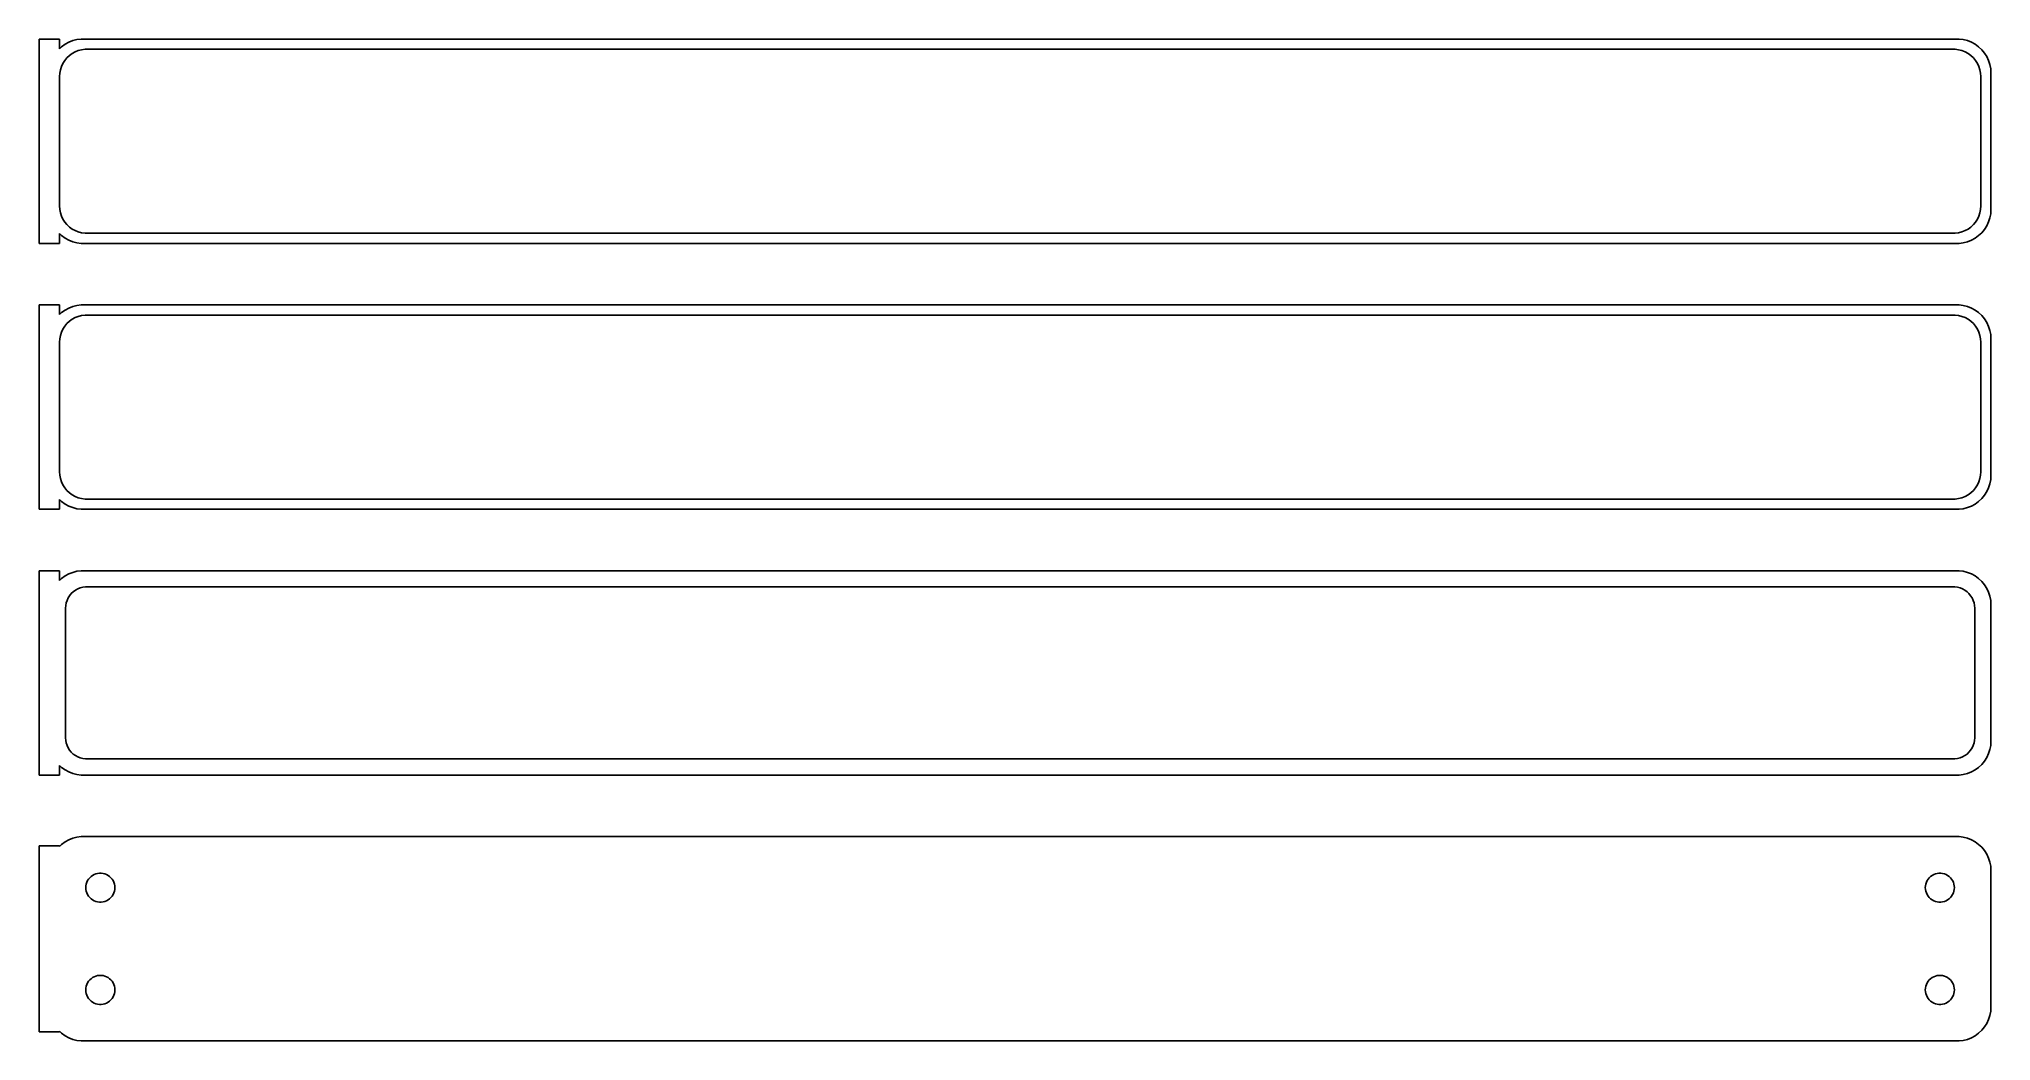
# Model space of a CAD drawing. Header units: metres. Extents: x -144 to 142, y 141 to 288.
import ezdxf

# ---------------------------------------------------------------- set-up
doc = ezdxf.new("R2010")
doc.units = ezdxf.units.M

msp = doc.modelspace()

# ---------------------------------------------------------------- linework, layer by layer
for p, q in [((-141, 287.99), (-144, 287.99)), ((-144, 287.99), (-144, 258.01)), ((-141, 286.559), (-141, 287.99)), ((-140.687, 286.853), (-141, 286.559)), ((-140.179, 287.222), (-140.687, 286.853)), ((-139.629, 287.524), (-140.179, 287.222)), ((-139.045, 287.755), (-139.629, 287.524)), ((-138.437, 287.911), (-139.045, 287.755)), ((-137.814, 287.99), (-138.437, 287.911)), ((137.814, 287.99), (-137.814, 287.99)), ((138.437, 287.911), (137.814, 287.99)), ((139.045, 287.755), (138.437, 287.911)), ((139.629, 287.524), (139.045, 287.755)), ((140.179, 287.222), (139.629, 287.524)), ((140.687, 286.853), (140.179, 287.222)), ((141.145, 286.423), (140.687, 286.853)), ((-140.874, 283.495), (-140.719, 283.972)), ((-140.719, 283.972), (-140.505, 284.427)), ((-140.505, 284.427), (-140.236, 284.851)), ((-140.236, 284.851), (-139.916, 285.238)), ((-139.916, 285.238), (-139.55, 285.582)), ((-139.55, 285.582), (-139.143, 285.877)), ((-139.143, 285.877), (-138.703, 286.119)), ((-138.703, 286.119), (-138.236, 286.304)), ((-138.236, 286.304), (-137.75, 286.429)), ((-137.75, 286.429), (-137.251, 286.492)), ((-137.251, 286.492), (137.251, 286.492)), ((137.251, 286.492), (137.75, 286.429)), ((137.75, 286.429), (138.236, 286.304)), ((138.236, 286.304), (138.703, 286.119)), ((138.703, 286.119), (139.143, 285.877)), ((139.143, 285.877), (139.55, 285.582)), ((139.55, 285.582), (139.916, 285.238)), ((139.916, 285.238), (140.236, 284.851)), ((140.236, 284.851), (140.505, 284.427)), ((140.505, 284.427), (140.719, 283.972)), ((140.719, 283.972), (140.874, 283.495)), ((141.545, 285.939), (141.145, 286.423)), ((141.882, 285.409), (141.545, 285.939)), ((142.149, 284.841), (141.882, 285.409)), ((142.343, 284.243), (142.149, 284.841)), ((142.461, 283.627), (142.343, 284.243)), ((-141, 282.5), (-140.968, 283.001)), ((-141, 263.5), (-141, 282.5)), ((-140.968, 283.001), (-140.874, 283.495)), ((140.874, 283.495), (140.968, 283.001)), ((140.968, 283.001), (141, 282.5)), ((141, 282.5), (141, 263.5)), ((142.5, 283), (142.461, 283.627)), ((142.5, 263), (142.5, 283)), ((-140.968, 262.999), (-141, 263.5)), ((-140.874, 262.505), (-140.968, 262.999)), ((-140.719, 262.028), (-140.874, 262.505)), ((-140.505, 261.573), (-140.719, 262.028)), ((-140.236, 261.149), (-140.505, 261.573)), ((-139.916, 260.762), (-140.236, 261.149)), ((-139.55, 260.418), (-139.916, 260.762)), ((139.916, 260.762), (139.55, 260.418)), ((140.236, 261.149), (139.916, 260.762)), ((140.505, 261.573), (140.236, 261.149)), ((140.719, 262.028), (140.505, 261.573)), ((140.874, 262.505), (140.719, 262.028)), ((140.968, 262.999), (140.874, 262.505)), ((141, 263.5), (140.968, 262.999)), ((141.882, 260.591), (142.149, 261.159)), ((142.149, 261.159), (142.343, 261.757)), ((142.343, 261.757), (142.461, 262.373)), ((142.461, 262.373), (142.5, 263)), ((-144, 258.01), (-141, 258.01)), ((-141, 259.441), (-140.687, 259.147)), ((-141, 258.01), (-141, 259.441)), ((-140.687, 259.147), (-140.179, 258.778)), ((-140.179, 258.778), (-139.629, 258.476)), ((-139.629, 258.476), (-139.045, 258.245)), ((-139.143, 260.123), (-139.55, 260.418)), ((-138.703, 259.881), (-139.143, 260.123)), ((-139.045, 258.245), (-138.437, 258.089)), ((-138.236, 259.696), (-138.703, 259.881)), ((-138.437, 258.089), (-137.814, 258.01)), ((-137.75, 259.571), (-138.236, 259.696)), ((-137.814, 258.01), (137.814, 258.01)), ((-137.251, 259.508), (-137.75, 259.571)), ((137.251, 259.508), (-137.251, 259.508)), ((137.75, 259.571), (137.251, 259.508)), ((138.236, 259.696), (137.75, 259.571)), ((137.814, 258.01), (138.437, 258.089)), ((138.703, 259.881), (138.236, 259.696)), ((138.437, 258.089), (139.045, 258.245)), ((139.143, 260.123), (138.703, 259.881)), ((139.045, 258.245), (139.629, 258.476)), ((139.55, 260.418), (139.143, 260.123)), ((139.629, 258.476), (140.179, 258.778)), ((140.179, 258.778), (140.687, 259.147)), ((140.687, 259.147), (141.145, 259.577)), ((141.145, 259.577), (141.545, 260.061)), ((141.545, 260.061), (141.882, 260.591)), ((-141, 248.99), (-144, 248.99)), ((-144, 248.99), (-144, 219.01)), ((-141, 247.559), (-141, 248.99)), ((-140.687, 247.853), (-141, 247.559)), ((-140.179, 248.222), (-140.687, 247.853)), ((-139.629, 248.524), (-140.179, 248.222)), ((-139.916, 246.238), (-139.55, 246.582)), ((-139.045, 248.755), (-139.629, 248.524)), ((-139.55, 246.582), (-139.143, 246.877)), ((-139.143, 246.877), (-138.703, 247.119)), ((-138.437, 248.911), (-139.045, 248.755)), ((-138.703, 247.119), (-138.236, 247.304)), ((-137.814, 248.99), (-138.437, 248.911)), ((-138.236, 247.304), (-137.75, 247.429)), ((137.814, 248.99), (-137.814, 248.99)), ((-137.75, 247.429), (-137.251, 247.492)), ((-137.251, 247.492), (137.251, 247.492)), ((137.251, 247.492), (137.75, 247.429)), ((137.75, 247.429), (138.236, 247.304)), ((138.437, 248.911), (137.814, 248.99)), ((138.236, 247.304), (138.703, 247.119)), ((139.045, 248.755), (138.437, 248.911)), ((138.703, 247.119), (139.143, 246.877)), ((139.629, 248.524), (139.045, 248.755)), ((139.143, 246.877), (139.55, 246.582)), ((139.55, 246.582), (139.916, 246.238)), ((140.179, 248.222), (139.629, 248.524)), ((140.687, 247.853), (140.179, 248.222)), ((141.145, 247.423), (140.687, 247.853)), ((141.545, 246.939), (141.145, 247.423)), ((141.882, 246.409), (141.545, 246.939)), ((142.149, 245.841), (141.882, 246.409)), ((-141, 243.5), (-140.968, 244.001)), ((-140.968, 244.001), (-140.874, 244.495)), ((-140.874, 244.495), (-140.719, 244.972)), ((-140.719, 244.972), (-140.505, 245.427)), ((-140.505, 245.427), (-140.236, 245.851)), ((-140.236, 245.851), (-139.916, 246.238)), ((139.916, 246.238), (140.236, 245.851)), ((140.236, 245.851), (140.505, 245.427)), ((140.505, 245.427), (140.719, 244.972)), ((140.719, 244.972), (140.874, 244.495)), ((140.874, 244.495), (140.968, 244.001)), ((140.968, 244.001), (141, 243.5)), ((142.343, 245.243), (142.149, 245.841)), ((142.461, 244.627), (142.343, 245.243)), ((142.5, 244), (142.461, 244.627)), ((142.5, 224), (142.5, 244)), ((-141, 224.5), (-141, 243.5)), ((141, 243.5), (141, 224.5)), ((-140.968, 223.999), (-141, 224.5)), ((-140.874, 223.505), (-140.968, 223.999)), ((-140.719, 223.028), (-140.874, 223.505)), ((140.874, 223.505), (140.719, 223.028)), ((140.968, 223.999), (140.874, 223.505)), ((141, 224.5), (140.968, 223.999)), ((142.461, 223.373), (142.5, 224)), ((-140.505, 222.573), (-140.719, 223.028)), ((-140.236, 222.149), (-140.505, 222.573)), ((-139.916, 221.762), (-140.236, 222.149)), ((-139.55, 221.418), (-139.916, 221.762)), ((-139.143, 221.123), (-139.55, 221.418)), ((-138.703, 220.881), (-139.143, 221.123)), ((-138.236, 220.696), (-138.703, 220.881)), ((-137.75, 220.571), (-138.236, 220.696)), ((138.236, 220.696), (137.75, 220.571)), ((138.703, 220.881), (138.236, 220.696)), ((139.143, 221.123), (138.703, 220.881)), ((139.55, 221.418), (139.143, 221.123)), ((139.916, 221.762), (139.55, 221.418)), ((140.236, 222.149), (139.916, 221.762)), ((140.505, 222.573), (140.236, 222.149)), ((140.719, 223.028), (140.505, 222.573)), ((141.145, 220.577), (141.545, 221.061)), ((141.545, 221.061), (141.882, 221.591)), ((141.882, 221.591), (142.149, 222.159)), ((142.149, 222.159), (142.343, 222.757)), ((142.343, 222.757), (142.461, 223.373)), ((-144, 219.01), (-141, 219.01)), ((-141, 220.441), (-140.687, 220.147)), ((-141, 219.01), (-141, 220.441)), ((-140.687, 220.147), (-140.179, 219.778)), ((-140.179, 219.778), (-139.629, 219.476)), ((-139.629, 219.476), (-139.045, 219.245)), ((-139.045, 219.245), (-138.437, 219.089)), ((-138.437, 219.089), (-137.814, 219.01)), ((-137.814, 219.01), (137.814, 219.01)), ((-137.251, 220.508), (-137.75, 220.571)), ((137.251, 220.508), (-137.251, 220.508)), ((137.75, 220.571), (137.251, 220.508)), ((137.814, 219.01), (138.437, 219.089)), ((138.437, 219.089), (139.045, 219.245)), ((139.045, 219.245), (139.629, 219.476)), ((139.629, 219.476), (140.179, 219.778)), ((140.179, 219.778), (140.687, 220.147)), ((140.687, 220.147), (141.145, 220.577)), ((-141, 209.979), (-144, 209.979)), ((-144, 209.979), (-144, 180.021)), ((-141, 208.559), (-141, 209.979)), ((-140.179, 209.222), (-140.687, 208.853)), ((-139.629, 209.524), (-140.179, 209.222)), ((-139.045, 209.755), (-139.629, 209.524)), ((-138.437, 209.911), (-139.045, 209.755)), ((-137.814, 209.99), (-138.437, 209.911)), ((137.814, 209.99), (-137.814, 209.99)), ((138.437, 209.911), (137.814, 209.99)), ((139.045, 209.755), (138.437, 209.911)), ((139.629, 209.524), (139.045, 209.755)), ((140.179, 209.222), (139.629, 209.524)), ((140.687, 208.853), (140.179, 209.222)), ((-140.687, 208.853), (-141, 208.559)), ((-139.728, 206), (-139.518, 206.33)), ((-139.518, 206.33), (-139.269, 206.631)), ((-139.269, 206.631), (-138.984, 206.899)), ((-138.984, 206.899), (-138.668, 207.128)), ((-138.668, 207.128), (-138.325, 207.317)), ((-138.325, 207.317), (-137.962, 207.461)), ((-137.962, 207.461), (-137.583, 207.558)), ((-137.583, 207.558), (-137.195, 207.607)), ((-137.195, 207.607), (137.195, 207.607)), ((137.195, 207.607), (137.583, 207.558)), ((137.583, 207.558), (137.962, 207.461)), ((137.962, 207.461), (138.325, 207.317)), ((138.325, 207.317), (138.668, 207.128)), ((138.668, 207.128), (138.984, 206.899)), ((138.984, 206.899), (139.269, 206.631)), ((139.269, 206.631), (139.518, 206.33)), ((139.518, 206.33), (139.728, 206)), ((141.145, 208.423), (140.687, 208.853)), ((141.545, 207.939), (141.145, 208.423)), ((141.882, 207.409), (141.545, 207.939)), ((142.149, 206.841), (141.882, 207.409)), ((142.343, 206.243), (142.149, 206.841)), ((-140.113, 204.5), (-140.088, 204.89)), ((-140.113, 185.5), (-140.113, 204.5)), ((-140.088, 204.89), (-140.015, 205.274)), ((-140.015, 205.274), (-139.894, 205.646)), ((-139.894, 205.646), (-139.728, 206)), ((139.728, 206), (139.894, 205.646)), ((139.894, 205.646), (140.015, 205.274)), ((140.015, 205.274), (140.088, 204.89)), ((140.088, 204.89), (140.113, 204.5)), ((140.113, 204.5), (140.113, 185.5)), ((142.461, 205.627), (142.343, 206.243)), ((142.5, 205), (142.461, 205.627)), ((142.5, 185), (142.5, 205)), ((-140.088, 185.11), (-140.113, 185.5)), ((-140.015, 184.726), (-140.088, 185.11)), ((-139.894, 184.354), (-140.015, 184.726)), ((-139.728, 184), (-139.894, 184.354)), ((-139.518, 183.67), (-139.728, 184)), ((-139.269, 183.369), (-139.518, 183.67)), ((-138.984, 183.101), (-139.269, 183.369)), ((139.269, 183.369), (138.984, 183.101)), ((139.518, 183.67), (139.269, 183.369)), ((139.728, 184), (139.518, 183.67)), ((139.894, 184.354), (139.728, 184)), ((140.015, 184.726), (139.894, 184.354)), ((140.088, 185.11), (140.015, 184.726)), ((140.113, 185.5), (140.088, 185.11)), ((142.149, 183.159), (142.343, 183.757)), ((142.343, 183.757), (142.461, 184.373)), ((142.461, 184.373), (142.5, 185)), ((-141, 180.021), (-141, 181.441)), ((-141, 181.441), (-140.687, 181.147)), ((-140.687, 181.147), (-140.179, 180.778)), ((-140.179, 180.778), (-139.629, 180.476)), ((-138.668, 182.872), (-138.984, 183.101)), ((-138.325, 182.683), (-138.668, 182.872)), ((-137.962, 182.539), (-138.325, 182.683)), ((-137.583, 182.442), (-137.962, 182.539)), ((-137.195, 182.393), (-137.583, 182.442)), ((137.195, 182.393), (-137.195, 182.393)), ((137.583, 182.442), (137.195, 182.393)), ((137.962, 182.539), (137.583, 182.442)), ((138.325, 182.683), (137.962, 182.539)), ((138.668, 182.872), (138.325, 182.683)), ((138.984, 183.101), (138.668, 182.872)), ((139.629, 180.476), (140.179, 180.778)), ((140.179, 180.778), (140.687, 181.147)), ((140.687, 181.147), (141.145, 181.577)), ((141.145, 181.577), (141.545, 182.061)), ((141.545, 182.061), (141.882, 182.591)), ((141.882, 182.591), (142.149, 183.159)), ((-144, 180.021), (-141, 180.021)), ((-139.629, 180.476), (-139.045, 180.245)), ((-139.045, 180.245), (-138.437, 180.089)), ((-138.437, 180.089), (-137.814, 180.01)), ((-137.814, 180.01), (137.814, 180.01)), ((137.814, 180.01), (138.437, 180.089)), ((138.437, 180.089), (139.045, 180.245)), ((139.045, 180.245), (139.629, 180.476)), ((-141, 169.653), (-144, 169.653)), ((-144, 169.653), (-144, 142.347)), ((-140.687, 169.853), (-141, 169.559)), ((-141, 169.559), (-141, 169.653)), ((-140.179, 170.222), (-140.687, 169.853)), ((-139.629, 170.524), (-140.179, 170.222)), ((-139.045, 170.755), (-139.629, 170.524)), ((-138.437, 170.911), (-139.045, 170.755)), ((-137.814, 170.99), (-138.437, 170.911)), ((137.814, 170.99), (-137.814, 170.99)), ((138.437, 170.911), (137.814, 170.99)), ((139.045, 170.755), (138.437, 170.911)), ((139.629, 170.524), (139.045, 170.755)), ((140.179, 170.222), (139.629, 170.524)), ((140.687, 169.853), (140.179, 170.222)), ((141.145, 169.423), (140.687, 169.853)), ((141.545, 168.939), (141.145, 169.423)), ((141.882, 168.409), (141.545, 168.939)), ((142.149, 167.841), (141.882, 168.409)), ((142.343, 167.243), (142.149, 167.841)), ((142.461, 166.627), (142.343, 167.243)), ((142.5, 166), (142.461, 166.627)), ((-137.135, 163.5), (-137.118, 163.768)), ((-137.118, 163.232), (-137.135, 163.5)), ((-137.118, 163.768), (-137.068, 164.031)), ((-137.068, 164.031), (-136.985, 164.286)), ((-136.985, 164.286), (-136.871, 164.529)), ((-136.871, 164.529), (-136.727, 164.755)), ((-136.727, 164.755), (-136.557, 164.962)), ((-136.557, 164.962), (-136.361, 165.145)), ((-136.361, 165.145), (-136.144, 165.303)), ((-136.144, 165.303), (-135.909, 165.432)), ((-135.909, 165.432), (-135.66, 165.531)), ((-135.66, 165.531), (-135.4, 165.597)), ((-135.4, 165.597), (-135.134, 165.631)), ((-135.134, 165.631), (-134.866, 165.631)), ((-134.866, 165.631), (-134.6, 165.597)), ((-134.6, 165.597), (-134.34, 165.531)), ((-134.34, 165.531), (-134.091, 165.432)), ((-134.091, 165.432), (-133.856, 165.303)), ((-133.856, 165.303), (-133.639, 165.145)), ((-133.639, 165.145), (-133.443, 164.962)), ((-133.443, 164.962), (-133.273, 164.755)), ((-133.273, 164.755), (-133.129, 164.529)), ((-133.129, 164.529), (-133.015, 164.286)), ((-133.015, 164.286), (-132.932, 164.031)), ((-132.932, 164.031), (-132.882, 163.768)), ((-132.882, 163.768), (-132.865, 163.5)), ((-132.865, 163.5), (-132.882, 163.232)), ((132.865, 163.5), (132.882, 163.768)), ((132.882, 163.232), (132.865, 163.5)), ((132.882, 163.768), (132.932, 164.031)), ((132.932, 164.031), (133.015, 164.286)), ((133.015, 164.286), (133.129, 164.529)), ((133.129, 164.529), (133.273, 164.755)), ((133.273, 164.755), (133.443, 164.962)), ((133.443, 164.962), (133.639, 165.145)), ((133.639, 165.145), (133.856, 165.303)), ((133.856, 165.303), (134.091, 165.432)), ((134.091, 165.432), (134.34, 165.531)), ((134.34, 165.531), (134.6, 165.597)), ((134.6, 165.597), (134.866, 165.631)), ((134.866, 165.631), (135.134, 165.631)), ((135.134, 165.631), (135.4, 165.597)), ((135.4, 165.597), (135.66, 165.531)), ((135.66, 165.531), (135.909, 165.432)), ((135.909, 165.432), (136.144, 165.303)), ((136.144, 165.303), (136.361, 165.145)), ((136.361, 165.145), (136.557, 164.962)), ((136.557, 164.962), (136.727, 164.755)), ((136.727, 164.755), (136.871, 164.529)), ((136.871, 164.529), (136.985, 164.286)), ((136.985, 164.286), (137.068, 164.031)), ((137.068, 164.031), (137.118, 163.768)), ((137.118, 163.768), (137.135, 163.5)), ((137.135, 163.5), (137.118, 163.232)), ((142.5, 146), (142.5, 166)), ((-137.068, 162.969), (-137.118, 163.232)), ((-136.985, 162.714), (-137.068, 162.969)), ((-136.871, 162.471), (-136.985, 162.714)), ((-136.727, 162.245), (-136.871, 162.471)), ((-136.557, 162.038), (-136.727, 162.245)), ((-136.361, 161.855), (-136.557, 162.038)), ((-136.144, 161.697), (-136.361, 161.855)), ((-135.909, 161.568), (-136.144, 161.697)), ((-135.66, 161.469), (-135.909, 161.568)), ((-135.4, 161.403), (-135.66, 161.469)), ((-135.134, 161.369), (-135.4, 161.403)), ((-134.866, 161.369), (-135.134, 161.369)), ((-134.6, 161.403), (-134.866, 161.369)), ((-134.34, 161.469), (-134.6, 161.403)), ((-134.091, 161.568), (-134.34, 161.469)), ((-133.856, 161.697), (-134.091, 161.568)), ((-133.639, 161.855), (-133.856, 161.697)), ((-133.443, 162.038), (-133.639, 161.855)), ((-133.273, 162.245), (-133.443, 162.038)), ((-133.129, 162.471), (-133.273, 162.245)), ((-133.015, 162.714), (-133.129, 162.471)), ((-132.932, 162.969), (-133.015, 162.714)), ((-132.882, 163.232), (-132.932, 162.969)), ((132.932, 162.969), (132.882, 163.232)), ((133.015, 162.714), (132.932, 162.969)), ((133.129, 162.471), (133.015, 162.714)), ((133.273, 162.245), (133.129, 162.471)), ((133.443, 162.038), (133.273, 162.245)), ((133.639, 161.855), (133.443, 162.038)), ((133.856, 161.697), (133.639, 161.855)), ((134.091, 161.568), (133.856, 161.697)), ((134.34, 161.469), (134.091, 161.568)), ((134.6, 161.403), (134.34, 161.469)), ((134.866, 161.369), (134.6, 161.403)), ((135.134, 161.369), (134.866, 161.369)), ((135.4, 161.403), (135.134, 161.369)), ((135.66, 161.469), (135.4, 161.403)), ((135.909, 161.568), (135.66, 161.469)), ((136.144, 161.697), (135.909, 161.568)), ((136.361, 161.855), (136.144, 161.697)), ((136.557, 162.038), (136.361, 161.855)), ((136.727, 162.245), (136.557, 162.038)), ((136.871, 162.471), (136.727, 162.245)), ((136.985, 162.714), (136.871, 162.471)), ((137.068, 162.969), (136.985, 162.714)), ((137.118, 163.232), (137.068, 162.969)), ((-137.118, 148.768), (-137.068, 149.031)), ((-137.068, 149.031), (-136.985, 149.286)), ((-136.985, 149.286), (-136.871, 149.529)), ((-136.871, 149.529), (-136.727, 149.755)), ((-136.727, 149.755), (-136.557, 149.962)), ((-136.557, 149.962), (-136.361, 150.145)), ((-136.361, 150.145), (-136.144, 150.303)), ((-136.144, 150.303), (-135.909, 150.432)), ((-135.909, 150.432), (-135.66, 150.531)), ((-135.66, 150.531), (-135.4, 150.597)), ((-135.4, 150.597), (-135.134, 150.631)), ((-135.134, 150.631), (-134.866, 150.631)), ((-134.866, 150.631), (-134.6, 150.597)), ((-134.6, 150.597), (-134.34, 150.531)), ((-134.34, 150.531), (-134.091, 150.432)), ((-134.091, 150.432), (-133.856, 150.303)), ((-133.856, 150.303), (-133.639, 150.145)), ((-133.639, 150.145), (-133.443, 149.962)), ((-133.443, 149.962), (-133.273, 149.755)), ((-133.273, 149.755), (-133.129, 149.529)), ((-133.129, 149.529), (-133.015, 149.286)), ((-133.015, 149.286), (-132.932, 149.031)), ((-132.932, 149.031), (-132.882, 148.768)), ((132.882, 148.768), (132.932, 149.031)), ((132.932, 149.031), (133.015, 149.286)), ((133.015, 149.286), (133.129, 149.529)), ((133.129, 149.529), (133.273, 149.755)), ((133.273, 149.755), (133.443, 149.962)), ((133.443, 149.962), (133.639, 150.145)), ((133.639, 150.145), (133.856, 150.303)), ((133.856, 150.303), (134.091, 150.432)), ((134.091, 150.432), (134.34, 150.531)), ((134.34, 150.531), (134.6, 150.597)), ((134.6, 150.597), (134.866, 150.631)), ((134.866, 150.631), (135.134, 150.631)), ((135.134, 150.631), (135.4, 150.597)), ((135.4, 150.597), (135.66, 150.531)), ((135.66, 150.531), (135.909, 150.432)), ((135.909, 150.432), (136.144, 150.303)), ((136.144, 150.303), (136.361, 150.145)), ((136.361, 150.145), (136.557, 149.962)), ((136.557, 149.962), (136.727, 149.755)), ((136.727, 149.755), (136.871, 149.529)), ((136.871, 149.529), (136.985, 149.286)), ((136.985, 149.286), (137.068, 149.031)), ((137.068, 149.031), (137.118, 148.768)), ((-137.135, 148.5), (-137.118, 148.768)), ((-137.118, 148.232), (-137.135, 148.5)), ((-137.068, 147.969), (-137.118, 148.232)), ((-136.985, 147.714), (-137.068, 147.969)), ((-136.871, 147.471), (-136.985, 147.714)), ((-136.727, 147.245), (-136.871, 147.471)), ((-136.557, 147.038), (-136.727, 147.245)), ((-136.361, 146.855), (-136.557, 147.038)), ((-136.144, 146.697), (-136.361, 146.855)), ((-135.909, 146.568), (-136.144, 146.697)), ((-135.66, 146.469), (-135.909, 146.568)), ((-135.4, 146.403), (-135.66, 146.469)), ((-135.134, 146.369), (-135.4, 146.403)), ((-134.866, 146.369), (-135.134, 146.369)), ((-134.6, 146.403), (-134.866, 146.369)), ((-134.34, 146.469), (-134.6, 146.403)), ((-134.091, 146.568), (-134.34, 146.469)), ((-133.856, 146.697), (-134.091, 146.568)), ((-133.639, 146.855), (-133.856, 146.697)), ((-133.443, 147.038), (-133.639, 146.855)), ((-133.273, 147.245), (-133.443, 147.038)), ((-133.129, 147.471), (-133.273, 147.245)), ((-133.015, 147.714), (-133.129, 147.471)), ((-132.932, 147.969), (-133.015, 147.714)), ((-132.882, 148.232), (-132.932, 147.969)), ((-132.882, 148.768), (-132.865, 148.5)), ((-132.865, 148.5), (-132.882, 148.232)), ((132.865, 148.5), (132.882, 148.768)), ((132.882, 148.232), (132.865, 148.5)), ((132.932, 147.969), (132.882, 148.232)), ((133.015, 147.714), (132.932, 147.969)), ((133.129, 147.471), (133.015, 147.714)), ((133.273, 147.245), (133.129, 147.471)), ((133.443, 147.038), (133.273, 147.245)), ((133.639, 146.855), (133.443, 147.038)), ((133.856, 146.697), (133.639, 146.855)), ((134.091, 146.568), (133.856, 146.697)), ((134.34, 146.469), (134.091, 146.568)), ((134.6, 146.403), (134.34, 146.469)), ((134.866, 146.369), (134.6, 146.403)), ((135.134, 146.369), (134.866, 146.369)), ((135.4, 146.403), (135.134, 146.369)), ((135.66, 146.469), (135.4, 146.403)), ((135.909, 146.568), (135.66, 146.469)), ((136.144, 146.697), (135.909, 146.568)), ((136.361, 146.855), (136.144, 146.697)), ((136.557, 147.038), (136.361, 146.855)), ((136.727, 147.245), (136.557, 147.038)), ((136.871, 147.471), (136.727, 147.245)), ((136.985, 147.714), (136.871, 147.471)), ((137.068, 147.969), (136.985, 147.714)), ((137.118, 148.232), (137.068, 147.969)), ((137.118, 148.768), (137.135, 148.5)), ((137.135, 148.5), (137.118, 148.232)), ((141.545, 143.061), (141.882, 143.591)), ((141.882, 143.591), (142.149, 144.159)), ((142.149, 144.159), (142.343, 144.757)), ((142.343, 144.757), (142.461, 145.373)), ((142.461, 145.373), (142.5, 146)), ((-144, 142.347), (-141, 142.347)), ((-141, 142.347), (-141, 142.441)), ((-141, 142.441), (-140.687, 142.147)), ((-140.687, 142.147), (-140.179, 141.778)), ((-140.179, 141.778), (-139.629, 141.476)), ((-139.629, 141.476), (-139.045, 141.245)), ((-139.045, 141.245), (-138.437, 141.089)), ((-138.437, 141.089), (-137.814, 141.01)), ((-137.814, 141.01), (137.814, 141.01)), ((137.814, 141.01), (138.437, 141.089)), ((138.437, 141.089), (139.045, 141.245)), ((139.045, 141.245), (139.629, 141.476)), ((139.629, 141.476), (140.179, 141.778)), ((140.179, 141.778), (140.687, 142.147)), ((140.687, 142.147), (141.145, 142.577)), ((141.145, 142.577), (141.545, 143.061))]:
    msp.add_line(p, q)

doc.saveas('drawing.dxf')
